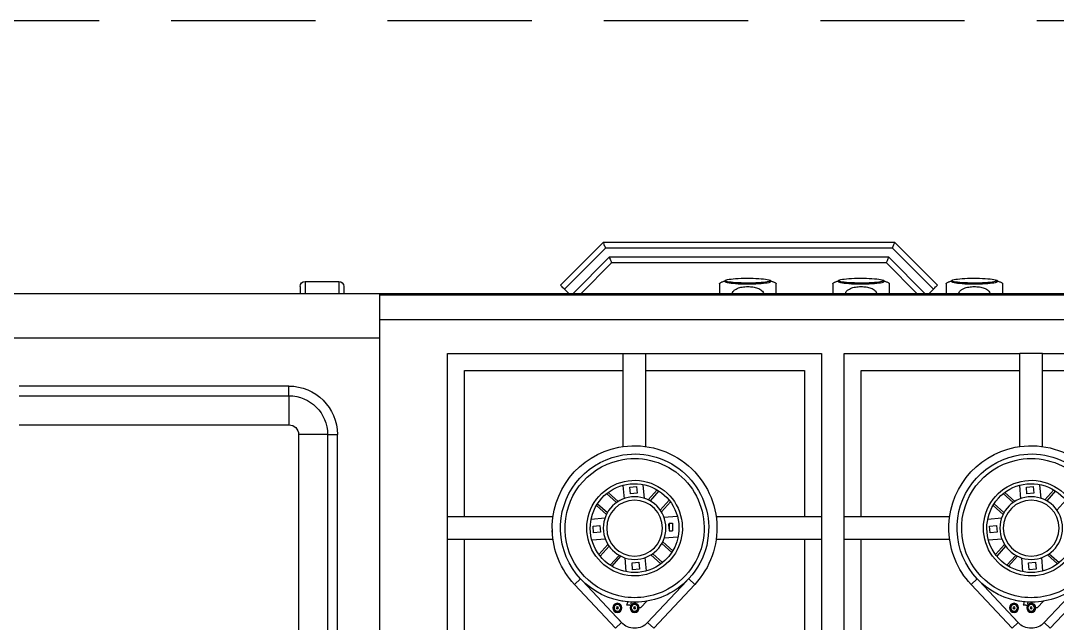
# Model space of a CAD drawing. Header units: millimetres. Extents: x 7687 to 15428, y -715 to 4028.
# Drawn here: x 13356.6 to 13447.9, y 298.1 to 351.2 of the extents above; entities that cross this region are included whole.
import ezdxf

# ---------------------------------------------------------------- set-up
doc = ezdxf.new("R2010")
doc.units = ezdxf.units.MM
doc.linetypes.add('HIDDENX2', pattern=[19.05, 12.7, -6.35])
doc.layers.add('KITCHEN', color=1, linetype='Continuous')

# ---------------------------------------------------------------- blocks, each defined once
blk = doc.blocks.new('4 ocak')
at = {"layer": 'KITCHEN', "linetype": 'Continuous'}
for p, q in [((34.645, 4.477), (30.891, 0.723)), ((34.851, 3.978), (31.244, 0.37)), ((34.645, 4.477), (60.322, 4.477)), ((34.851, 3.978), (60.116, 3.978)), ((60.116, 3.978), (63.723, 0.37)), ((60.322, 4.477), (64.076, 0.723)), ((35.182, 3.18), (32.002, 0)), ((35.182, 3.18), (59.785, 3.18)), ((59.785, 3.18), (62.966, 0)), ((35.388, 2.681), (32.707, 0)), ((35.388, 2.681), (59.579, 2.681)), ((59.579, 2.681), (62.26, 0)), ((25.643, 1.122), (25.643, 1.023)), ((29.632, 1.023), (29.632, 1.122)), ((35.617, 1.122), (35.617, 1.023)), ((39.606, 1.023), (39.606, 1.122)), ((45.59, 1.122), (45.59, 1.023)), ((49.58, 1.023), (49.58, 1.122)), ((80, 0), (0, 0)), ((31.614, 0), (31.244, 0.37)), ((63.353, 0), (63.723, 0.37)), ((80, 0), (80, -0.116)), ((80, -0.116), (0, -0.116)), ((80, -0.116), (80, -2.305)), ((80, -2.305), (0, -2.305)), ((80, -2.305), (80, -67.016)), ((21.636, -5.297), (5.987, -5.297)), ((21.636, -5.297), (23.631, -5.297)), ((21.636, -13.476), (21.636, -5.297)), ((39.095, -5.297), (23.631, -5.297)), ((23.631, -13.476), (23.631, -5.297)), ((39.095, -19.659), (39.095, -5.297)), ((41.09, -5.297), (41.09, -19.659)), ((56.554, -5.297), (41.09, -5.297)), ((58.549, -5.297), (56.554, -5.297)), ((56.554, -13.476), (56.554, -5.297)), ((74.014, -5.297), (58.549, -5.297)), ((58.549, -13.476), (58.549, -5.297)), ((74.014, -19.659), (74.014, -5.297)), ((21.636, -6.793), (7.483, -6.793)), ((37.599, -6.793), (23.631, -6.793)), ((37.599, -19.659), (37.599, -6.793)), ((56.554, -6.793), (42.586, -6.793)), ((42.586, -6.793), (42.586, -19.659)), ((72.518, -6.793), (58.549, -6.793)), ((72.518, -19.659), (72.518, -6.793)), ((29.815, -19.659), (39.095, -19.659)), ((39.095, -21.654), (39.095, -19.659)), ((41.09, -19.659), (50.371, -19.659)), ((41.09, -19.659), (41.09, -21.654)), ((64.733, -19.659), (74.014, -19.659)), ((74.014, -21.654), (74.014, -19.659)), ((29.815, -21.654), (39.095, -21.654)), ((37.599, -34.321), (37.599, -21.654)), ((39.095, -34.321), (39.095, -21.654)), ((41.09, -21.654), (41.09, -48.982)), ((41.09, -21.654), (50.371, -21.654)), ((42.586, -21.654), (42.586, -34.321)), ((64.733, -21.654), (74.014, -21.654)), ((72.518, -34.321), (72.518, -21.654)), ((74.014, -34.321), (74.014, -21.654))]:
    blk.add_line(p, q, dxfattribs=at)
at = {"layer": 'KITCHEN'}
for p, q in [((20.646, -17.293), (21.435, -18.173)), ((21.772, -18.045), (21.876, -16.837)), ((22.46, -16.995), (22.408, -17.593)), ((23.057, -17.047), (22.46, -16.995)), ((23.006, -17.645), (23.057, -17.047)), ((23.667, -16.9), (23.566, -18.072)), ((55.564, -17.293), (56.353, -18.173)), ((56.69, -18.045), (56.794, -16.837)), ((57.378, -16.995), (57.326, -17.593)), ((57.976, -17.047), (57.378, -16.995)), ((57.924, -17.645), (57.976, -17.047)), ((58.586, -16.9), (58.484, -18.072)), ((20.382, -19.066), (19.6, -18.194)), ((20.491, -17.389), (21.271, -18.26)), ((22.408, -17.593), (23.006, -17.645)), ((24.952, -17.511), (24.069, -18.303)), ((24.225, -18.405), (25.097, -17.623)), ((55.3, -19.066), (54.518, -18.194)), ((55.409, -17.389), (56.189, -18.26)), ((57.326, -17.593), (57.924, -17.645)), ((59.87, -17.511), (58.987, -18.303)), ((59.143, -18.405), (60.015, -17.623)), ((25.901, -18.514), (25.031, -19.294)), ((25.998, -18.669), (25.117, -19.458)), ((54.406, -18.339), (55.198, -19.221)), ((60.819, -18.514), (59.949, -19.294)), ((60.916, -18.669), (60.035, -19.458)), ((25.253, -19.795), (26.464, -19.9)), ((53.79, -19.623), (54.965, -19.724)), ((60.171, -19.795), (61.382, -19.9)), ((25.697, -20.431), (25.646, -21.029)), ((26.295, -20.483), (25.697, -20.431)), ((26.243, -21.081), (26.295, -20.483)), ((54.203, -20.208), (54.203, -20.908)), ((54.503, -20.208), (54.203, -20.208)), ((54.503, -20.908), (54.203, -20.908)), ((54.503, -20.208), (54.503, -20.908)), ((54.54, -20.285), (54.503, -20.282)), ((54.503, -20.715), (54.54, -20.285)), ((60.616, -20.431), (60.564, -21.029)), ((61.213, -20.483), (60.616, -20.431)), ((61.162, -21.081), (61.213, -20.483)), ((26.384, -21.69), (25.224, -21.59)), ((25.646, -21.029), (26.243, -21.081)), ((54.937, -21.519), (53.736, -21.415)), ((54.188, -22.645), (55.068, -21.855)), ((61.302, -21.69), (60.142, -21.59)), ((60.564, -21.029), (61.162, -21.081)), ((24.886, -22.248), (25.667, -23.12)), ((25.779, -22.975), (24.988, -22.092)), ((54.284, -22.8), (55.155, -22.02)), ((59.804, -22.248), (60.585, -23.12)), ((60.697, -22.975), (59.906, -22.092)), ((21.042, -22.909), (20.171, -23.69)), ((20.315, -23.802), (21.198, -23.011)), ((21.6, -24.413), (21.701, -23.246)), ((22.262, -23.669), (22.21, -24.267)), ((22.859, -23.721), (22.262, -23.669)), ((22.808, -24.318), (22.859, -23.721)), ((23.495, -23.274), (23.391, -24.474)), ((24.621, -24.021), (23.832, -23.14)), ((24.777, -23.924), (23.997, -23.054)), ((55.961, -22.909), (55.089, -23.69)), ((55.234, -23.802), (56.116, -23.011)), ((56.518, -24.413), (56.619, -23.246)), ((57.18, -23.669), (57.128, -24.267)), ((57.778, -23.721), (57.18, -23.669)), ((57.726, -24.318), (57.778, -23.721)), ((58.413, -23.274), (58.31, -24.474)), ((59.54, -24.021), (58.75, -23.14)), ((59.695, -23.924), (58.915, -23.054)), ((22.21, -24.267), (22.808, -24.318)), ((57.128, -24.267), (57.726, -24.318)), ((18.044, -25.295), (21.486, -28.979)), ((23.78, -28.98), (27.223, -25.295)), ((27.401, -25.112), (27.931, -25.607)), ((52.784, -25.112), (52.255, -25.607)), ((52.962, -25.295), (56.405, -28.979)), ((58.698, -28.98), (62.141, -25.295)), ((62.319, -25.112), (62.849, -25.607)), ((17.336, -25.607), (20.953, -29.477)), ((24.314, -29.477), (27.931, -25.607)), ((52.255, -25.607), (55.871, -29.477)), ((59.232, -29.477), (62.849, -25.607)), ((22.075, -27.633), (21.563, -27.093)), ((56.993, -27.633), (56.481, -27.093)), ((22.261, -27.638), (22.075, -27.633)), ((23.095, -27.4), (22.972, -27.516)), ((23.346, -27.406), (23.095, -27.4)), ((57.179, -27.638), (56.993, -27.633)), ((58.013, -27.4), (57.891, -27.516)), ((58.265, -27.406), (58.013, -27.4)), ((21.486, -28.979), (20.953, -29.477)), ((23.781, -28.979), (24.034, -28.707)), ((23.781, -28.979), (24.314, -29.477)), ((56.405, -28.979), (55.871, -29.477)), ((58.699, -28.979), (58.953, -28.707)), ((58.699, -28.979), (59.232, -29.477))]:
    blk.add_line(p, q, dxfattribs=at)
at = {"layer": 'KITCHEN', "linetype": 'Continuous', "flags": 128}
for points in [[(34.851, 3.978), (34.815, 4.065), (34.781, 4.149), (34.748, 4.227), (34.719, 4.299), (34.693, 4.36), (34.672, 4.41), (34.657, 4.447), (34.648, 4.469), (34.645, 4.477)], [(60.322, 4.477), (60.319, 4.469), (60.31, 4.447), (60.295, 4.41), (60.274, 4.36), (60.249, 4.299), (60.219, 4.227), (60.187, 4.149), (60.152, 4.065), (60.116, 3.978)], [(35.388, 2.681), (35.384, 2.691), (35.373, 2.719), (35.354, 2.765), (35.328, 2.828), (35.297, 2.903), (35.261, 2.989), (35.222, 3.083), (35.182, 3.18)], [(59.785, 3.18), (59.749, 3.094), (59.715, 3.01), (59.682, 2.931), (59.653, 2.86), (59.627, 2.798), (59.606, 2.748), (59.591, 2.712), (59.582, 2.689), (59.579, 2.681)], [(25.643, 1.122), (25.661, 1.094), (25.714, 1.065), (25.801, 1.038), (25.921, 1.013), (26.072, 0.989), (26.251, 0.968), (26.454, 0.949), (26.679, 0.934), (26.921, 0.922), (27.175, 0.913), (27.438, 0.908), (27.704, 0.908), (27.969, 0.91), (28.229, 0.917), (28.477, 0.927), (28.711, 0.941), (28.926, 0.958), (29.117, 0.978), (29.282, 1.001), (29.418, 1.025), (29.522, 1.052), (29.592, 1.079), (29.628, 1.108), (29.628, 1.137), (29.592, 1.165), (29.522, 1.193), (29.418, 1.219), (29.282, 1.244), (29.117, 1.266), (28.926, 1.286), (28.711, 1.303), (28.477, 1.317), (28.229, 1.327), (27.969, 1.334), (27.704, 1.337), (27.438, 1.336), (27.175, 1.331), (26.921, 1.323), (26.679, 1.311), (26.454, 1.295), (26.251, 1.277), (26.072, 1.255), (25.921, 1.232), (25.801, 1.206), (25.714, 1.179), (25.661, 1.151), (25.643, 1.122)], [(25.643, 1.023), (25.661, 0.994), (25.714, 0.966), (25.801, 0.939), (25.921, 0.914), (26.072, 0.89), (26.251, 0.869), (26.454, 0.85), (26.679, 0.835), (26.921, 0.823), (27.175, 0.814), (27.438, 0.809), (27.704, 0.808), (27.969, 0.811), (28.229, 0.818), (28.477, 0.828), (28.711, 0.842), (28.926, 0.859), (29.117, 0.879), (29.282, 0.901), (29.418, 0.926), (29.522, 0.953), (29.592, 0.98), (29.628, 1.009), (29.632, 1.023)], [(35.617, 1.122), (35.634, 1.094), (35.687, 1.065), (35.775, 1.038), (35.895, 1.013), (36.046, 0.989), (36.225, 0.968), (36.428, 0.949), (36.653, 0.934), (36.894, 0.922), (37.149, 0.913), (37.412, 0.908), (37.678, 0.908), (37.943, 0.91), (38.202, 0.917), (38.451, 0.927), (38.685, 0.941), (38.899, 0.958), (39.091, 0.978), (39.256, 1.001), (39.392, 1.025), (39.496, 1.052), (39.566, 1.079), (39.602, 1.108), (39.602, 1.137), (39.566, 1.165), (39.496, 1.193), (39.392, 1.219), (39.256, 1.244), (39.091, 1.266), (38.899, 1.286), (38.685, 1.303), (38.451, 1.317), (38.202, 1.327), (37.943, 1.334), (37.678, 1.337), (37.412, 1.336), (37.149, 1.331), (36.894, 1.323), (36.653, 1.311), (36.428, 1.295), (36.225, 1.277), (36.046, 1.255), (35.895, 1.232), (35.775, 1.206), (35.687, 1.179), (35.634, 1.151), (35.617, 1.122)], [(35.617, 1.023), (35.634, 0.994), (35.687, 0.966), (35.775, 0.939), (35.895, 0.914), (36.046, 0.89), (36.225, 0.869), (36.428, 0.85), (36.653, 0.835), (36.894, 0.823), (37.149, 0.814), (37.412, 0.809), (37.678, 0.808), (37.943, 0.811), (38.202, 0.818), (38.451, 0.828), (38.685, 0.842), (38.899, 0.859), (39.091, 0.879), (39.256, 0.901), (39.392, 0.926), (39.496, 0.953), (39.566, 0.98), (39.602, 1.009), (39.606, 1.023)], [(45.59, 1.122), (45.608, 1.094), (45.661, 1.065), (45.748, 1.038), (45.869, 1.013), (46.019, 0.989), (46.198, 0.968), (46.402, 0.949), (46.626, 0.934), (46.868, 0.922), (47.122, 0.913), (47.385, 0.908), (47.652, 0.908), (47.917, 0.91), (48.176, 0.917), (48.425, 0.927), (48.658, 0.941), (48.873, 0.958), (49.064, 0.978), (49.229, 1.001), (49.365, 1.025), (49.469, 1.052), (49.54, 1.079), (49.575, 1.108), (49.575, 1.137), (49.54, 1.165), (49.469, 1.193), (49.365, 1.219), (49.229, 1.244), (49.064, 1.266), (48.873, 1.286), (48.658, 1.303), (48.425, 1.317), (48.176, 1.327), (47.917, 1.334), (47.652, 1.337), (47.385, 1.336), (47.122, 1.331), (46.868, 1.323), (46.626, 1.311), (46.402, 1.295), (46.198, 1.277), (46.019, 1.255), (45.869, 1.232), (45.748, 1.206), (45.661, 1.179), (45.608, 1.151), (45.59, 1.122)], [(45.59, 1.023), (45.608, 0.994), (45.661, 0.966), (45.748, 0.939), (45.869, 0.914), (46.019, 0.89), (46.198, 0.869), (46.402, 0.85), (46.626, 0.835), (46.868, 0.823), (47.122, 0.814), (47.385, 0.809), (47.652, 0.808), (47.917, 0.811), (48.176, 0.818), (48.425, 0.828), (48.658, 0.842), (48.873, 0.859), (49.064, 0.879), (49.229, 0.901), (49.365, 0.926), (49.469, 0.953), (49.54, 0.98), (49.575, 1.009), (49.58, 1.023)], [(31.244, 0.37), (31.175, 0.439), (31.109, 0.505), (31.048, 0.566), (30.994, 0.62), (30.95, 0.664), (30.918, 0.696), (30.898, 0.716), (30.891, 0.723)], [(63.723, 0.37), (63.792, 0.439), (63.858, 0.505), (63.919, 0.566), (63.973, 0.62), (64.017, 0.664), (64.049, 0.696), (64.069, 0.716), (64.076, 0.723)]]:
    blk.add_lwpolyline(points, dxfattribs=at)
at = {"layer": 'KITCHEN'}
for centre, radius in [((22.634, -20.657), 2.758), ((22.634, -20.657), 2.457), ((57.552, -20.657), 2.758), ((57.552, -20.657), 2.457), ((22.634, -27.677), 0.4), ((22.634, -27.677), 0.375), ((22.634, -27.677), 0.315), ((24.147, -27.677), 0.4), ((24.147, -27.677), 0.375), ((24.147, -27.677), 0.315), ((57.552, -27.677), 0.4), ((57.552, -27.677), 0.375), ((57.552, -27.677), 0.315), ((59.066, -27.677), 0.4), ((59.066, -27.677), 0.375), ((59.066, -27.677), 0.315), ((22.634, -27.677), 0.295), ((22.634, -27.677), 0.095), ((22.634, -27.677), 0.075), ((24.147, -27.677), 0.295), ((24.147, -27.677), 0.095), ((24.147, -27.677), 0.075), ((57.552, -27.677), 0.295), ((57.552, -27.677), 0.095), ((57.552, -27.677), 0.075), ((59.066, -27.677), 0.295), ((59.066, -27.677), 0.095), ((59.066, -27.677), 0.075)]:
    blk.add_circle(centre, radius, dxfattribs=at)
for centre, radius, start, end in [((22.634, -20.657), 7.25, 78.86024, 176.44713), ((22.634, -20.657), 7.25, 356.98595, 78.86024), ((57.552, -20.657), 7.25, 78.86024, 176.44713), ((57.552, -20.657), 7.25, 356.98595, 78.86024), ((22.634, -20.657), 6.525, 77.60385, 182.20211), ((22.634, -20.657), 6.125, 76.78072, 182.34589), ((22.634, -20.657), 6.525, 357.51008, 77.60385), ((57.552, -20.657), 6.525, 77.60385, 182.20211), ((57.552, -20.657), 6.125, 76.78072, 182.34589), ((57.552, -20.657), 6.525, 357.51008, 77.60385), ((22.634, -20.657), 6.125, 357.91154, 76.78072), ((57.552, -20.657), 6.125, 357.91154, 76.78072), ((22.634, -20.657), 4.207, 241.48208, 173.87023), ((22.634, -20.657), 3.907, 241.48208, 183.67885), ((57.552, -20.657), 4.207, 241.48208, 173.87023), ((57.552, -20.657), 3.907, 241.48208, 183.67885), ((22.634, -20.657), 4.207, 172.83438, 241.48208), ((22.634, -20.657), 3.907, 183.67885, 241.48208), ((22.634, -20.657), 6.525, 275.53572, 358.03953), ((22.634, -20.657), 6.125, 283.21928, 357.91154), ((22.634, -20.657), 7.25, 316.94041, 358.23564), ((57.552, -20.657), 7.25, 176.44713, 223.05959), ((57.552, -20.657), 6.525, 182.20211, 241.48208), ((57.552, -20.657), 6.125, 182.34589, 241.48208), ((57.552, -20.657), 4.207, 172.83438, 241.48208), ((57.552, -20.657), 3.907, 183.67885, 241.48208), ((57.552, -20.657), 6.525, 275.53572, 358.03953), ((57.552, -20.657), 6.125, 283.21928, 357.91154), ((57.552, -20.657), 7.25, 316.94041, 358.23564), ((22.634, -20.657), 6.525, 241.48208, 282.39615), ((22.634, -20.657), 6.125, 241.48208, 283.21928), ((57.552, -20.657), 6.525, 241.48208, 282.39615), ((57.552, -20.657), 6.125, 241.48208, 283.21928), ((22.763, -27.279), 0.175, 146.36917, 188.42584), ((22.763, -27.279), 0.175, 315.53479, 35.87155), ((23.861, -27.097), 0.6, 185.20255, 211.01955), ((57.681, -27.279), 0.175, 146.36917, 188.42584), ((57.681, -27.279), 0.175, 315.53479, 35.87155), ((58.779, -27.097), 0.6, 185.20255, 211.01955), ((22.634, -27.907), 1.57, 223.05959, 316.94041), ((57.552, -27.907), 1.57, 223.05959, 316.94041)]:
    blk.add_arc(centre, radius, start, end, dxfattribs=at)
at = {"layer": 'KITCHEN', "linetype": 'Continuous'}
for points, knots in [([(25.643, 1.097), (25.632, 1.095), (25.574, 1.083), (25.487, 1.057), (25.372, 1.016), (25.266, 0.964), (25.189, 0.92), (25.15, 0.887), (25.145, 0.883)], [0, 0, 0, 0, 0.071146, 0.360299, 0.583121, 0.780129, 0.971581, 1, 1, 1, 1]), ([(30.135, 0.879), (30.124, 0.888), (30.081, 0.923), (30.004, 0.967), (29.907, 1.014), (29.802, 1.053), (29.713, 1.08), (29.653, 1.092), (29.632, 1.097)], [0, 0, 0, 0, 0.061681, 0.234881, 0.415912, 0.619313, 0.872406, 1, 1, 1, 1]), ([(35.617, 1.097), (35.605, 1.095), (35.548, 1.083), (35.46, 1.057), (35.346, 1.016), (35.24, 0.964), (35.163, 0.92), (35.123, 0.887), (35.118, 0.883)], [0, 0, 0, 0, 0.071146, 0.360299, 0.583121, 0.780129, 0.971581, 1, 1, 1, 1]), ([(40.108, 0.879), (40.097, 0.888), (40.055, 0.923), (39.978, 0.967), (39.88, 1.014), (39.776, 1.053), (39.687, 1.08), (39.626, 1.092), (39.606, 1.097)], [0, 0, 0, 0, 0.06164, 0.234841, 0.415874, 0.619276, 0.872406, 1, 1, 1, 1]), ([(45.59, 1.097), (45.579, 1.095), (45.521, 1.083), (45.434, 1.057), (45.32, 1.016), (45.214, 0.964), (45.136, 0.92), (45.097, 0.887), (45.092, 0.883)], [0, 0, 0, 0, 0.071146, 0.360298, 0.583083, 0.78013, 0.971581, 1, 1, 1, 1]), ([(50.082, 0.879), (50.071, 0.888), (50.028, 0.923), (49.951, 0.967), (49.854, 1.014), (49.75, 1.053), (49.66, 1.08), (49.6, 1.092), (49.58, 1.097)], [0, 0, 0, 0, 0.06164, 0.234841, 0.415874, 0.619276, 0.872406, 1, 1, 1, 1]), ([(25.144, 0), (25.144, 0.021), (25.144, 0.088), (25.144, 0.22), (25.144, 0.394), (25.144, 0.545), (25.144, 0.663), (25.144, 0.775), (25.144, 0.852), (25.144, 0.897), (25.144, 0.883), (25.144, 0.883)], [0, 0, 0, 0, 0.031218, 0.099887, 0.187631, 0.314495, 0.423208, 0.534616, 0.763051, 0.99723, 1, 1, 1, 1]), ([(29.006, 0), (28.999, 0.027), (28.98, 0.114), (28.869, 0.257), (28.687, 0.39), (28.465, 0.484), (28.163, 0.563), (27.768, 0.607), (27.307, 0.59), (26.938, 0.526), (26.672, 0.429), (26.491, 0.327), (26.35, 0.19), (26.273, 0.073), (26.267, 0.005), (26.266, 0)], [0, 0, 0, 0, 0.02626, 0.083293, 0.165745, 0.23719, 0.30881, 0.459085, 0.60956, 0.741811, 0.808888, 0.87573, 0.935415, 0.995624, 1, 1, 1, 1]), ([(30.131, 0.874), (30.131, 0.876), (30.131, 0.883), (30.131, 0.821), (30.131, 0.72), (30.131, 0.594), (30.131, 0.473), (30.131, 0.32), (30.131, 0.155), (30.131, 0.045), (30.131, 0)], [0, 0, 0, 0, 0.1050328, 0.3396706, 0.5435541, 0.645367, 0.7499881, 0.84201, 0.9348333, 1, 1, 1, 1]), ([(35.118, 0), (35.118, 0.021), (35.118, 0.088), (35.118, 0.22), (35.118, 0.394), (35.118, 0.545), (35.118, 0.663), (35.118, 0.775), (35.118, 0.852), (35.118, 0.897), (35.118, 0.883), (35.118, 0.883)], [0, 0, 0, 0, 0.031218, 0.099887, 0.187631, 0.314495, 0.423208, 0.534616, 0.763051, 0.99723, 1, 1, 1, 1]), ([(38.979, 0), (38.973, 0.027), (38.954, 0.114), (38.843, 0.257), (38.661, 0.39), (38.439, 0.484), (38.137, 0.563), (37.741, 0.607), (37.28, 0.59), (36.912, 0.526), (36.646, 0.429), (36.465, 0.327), (36.324, 0.19), (36.246, 0.073), (36.24, 0.005), (36.24, 0)], [0, 0, 0, 0, 0.02626, 0.083294, 0.165746, 0.237177, 0.308811, 0.459086, 0.609562, 0.741812, 0.80889, 0.875719, 0.935415, 0.995624, 1, 1, 1, 1]), ([(40.105, 0.874), (40.105, 0.876), (40.105, 0.883), (40.105, 0.821), (40.105, 0.72), (40.105, 0.594), (40.105, 0.473), (40.105, 0.32), (40.105, 0.155), (40.105, 0.045), (40.105, 0)], [0, 0, 0, 0, 0.1050328, 0.3396706, 0.5435541, 0.645367, 0.7499881, 0.84201, 0.9348333, 1, 1, 1, 1]), ([(45.092, 0), (45.092, 0.021), (45.092, 0.088), (45.092, 0.22), (45.092, 0.394), (45.092, 0.545), (45.092, 0.663), (45.092, 0.775), (45.092, 0.852), (45.092, 0.897), (45.092, 0.883), (45.092, 0.883)], [0, 0, 0, 0, 0.031218, 0.099887, 0.187631, 0.314495, 0.423208, 0.534616, 0.763051, 0.99723, 1, 1, 1, 1]), ([(48.953, 0), (48.947, 0.027), (48.927, 0.114), (48.816, 0.257), (48.634, 0.39), (48.412, 0.484), (48.11, 0.563), (47.715, 0.607), (47.254, 0.59), (46.885, 0.526), (46.619, 0.429), (46.438, 0.327), (46.298, 0.19), (46.22, 0.073), (46.214, 0.005), (46.213, 0)], [0, 0, 0, 0, 0.02626, 0.083285, 0.165736, 0.237181, 0.308814, 0.459074, 0.609564, 0.741814, 0.808891, 0.87572, 0.935416, 0.995624, 1, 1, 1, 1]), ([(50.078, 0.874), (50.078, 0.876), (50.078, 0.883), (50.078, 0.821), (50.078, 0.72), (50.078, 0.594), (50.078, 0.473), (50.078, 0.32), (50.078, 0.155), (50.078, 0.045), (50.078, 0)], [0, 0, 0, 0, 0.1050328, 0.3396706, 0.5435541, 0.645367, 0.7499881, 0.84201, 0.9348333, 1, 1, 1, 1])]:
    blk.add_open_spline(points, degree=3, knots=knots, dxfattribs=at)
blk = doc.blocks.new('beinmari')
at = {"layer": 'KITCHEN', "linetype": 'Continuous'}
for p, q in [((6.568, 1.043), (3.584, 1.043)), ((3.584, 1.043), (3.584, 0)), ((6.568, 1.043), (6.568, 0)), ((40, 0), (0, 0)), ((0, 0), (0, -73)), ((3.157, 0.617), (3.157, 0)), ((6.995, 0.617), (6.995, 0)), ((40, -3.903), (0, -3.903)), ((7.986, -8.154), (31.746, -8.154)), ((7.986, -9.007), (7.986, -8.154)), ((31.746, -9.007), (7.986, -9.007)), ((7.986, -9.007), (7.986, -11.565)), ((31.746, -11.565), (7.986, -11.565)), ((3.722, -58.782), (3.722, -12.418)), ((4.575, -12.418), (3.722, -12.418)), ((4.575, -12.418), (4.575, -58.782)), ((4.575, -12.418), (7.133, -12.418)), ((7.133, -12.418), (7.133, -58.782))]:
    blk.add_line(p, q, dxfattribs=at)
for centre, radius, start, end in [((3.584, 0.617), 0.426, 90, 180), ((6.568, 0.617), 0.426, 0, 90), ((7.986, -12.418), 4.264, 90, 180), ((7.986, -12.418), 3.411, 90, 180), ((7.986, -12.418), 0.853, 90, 180)]:
    blk.add_arc(centre, radius, start, end, dxfattribs=at)

msp = doc.modelspace()

# ---------------------------------------------------------------- linework, layer by layer
at = {"color": 240, "linetype": 'HIDDENX2', "true_color": 0xed1f24}
msp.add_lwpolyline([(13245.232, 251.159), (13630.232, 251.159), (13630.232, 351.159), (13245.232, 351.159)], close=True, dxfattribs=at)

# ---------------------------------------------------------------- block references
at = {"color": 240, "true_color": 0xed1f24, "xscale": -1}
for name, p in [('4 ocak', (13468.232, 327.16)), ('beinmari', (13388.231, 327.16))]:
    msp.add_blockref(name, p, dxfattribs=at)

doc.saveas('drawing.dxf')
